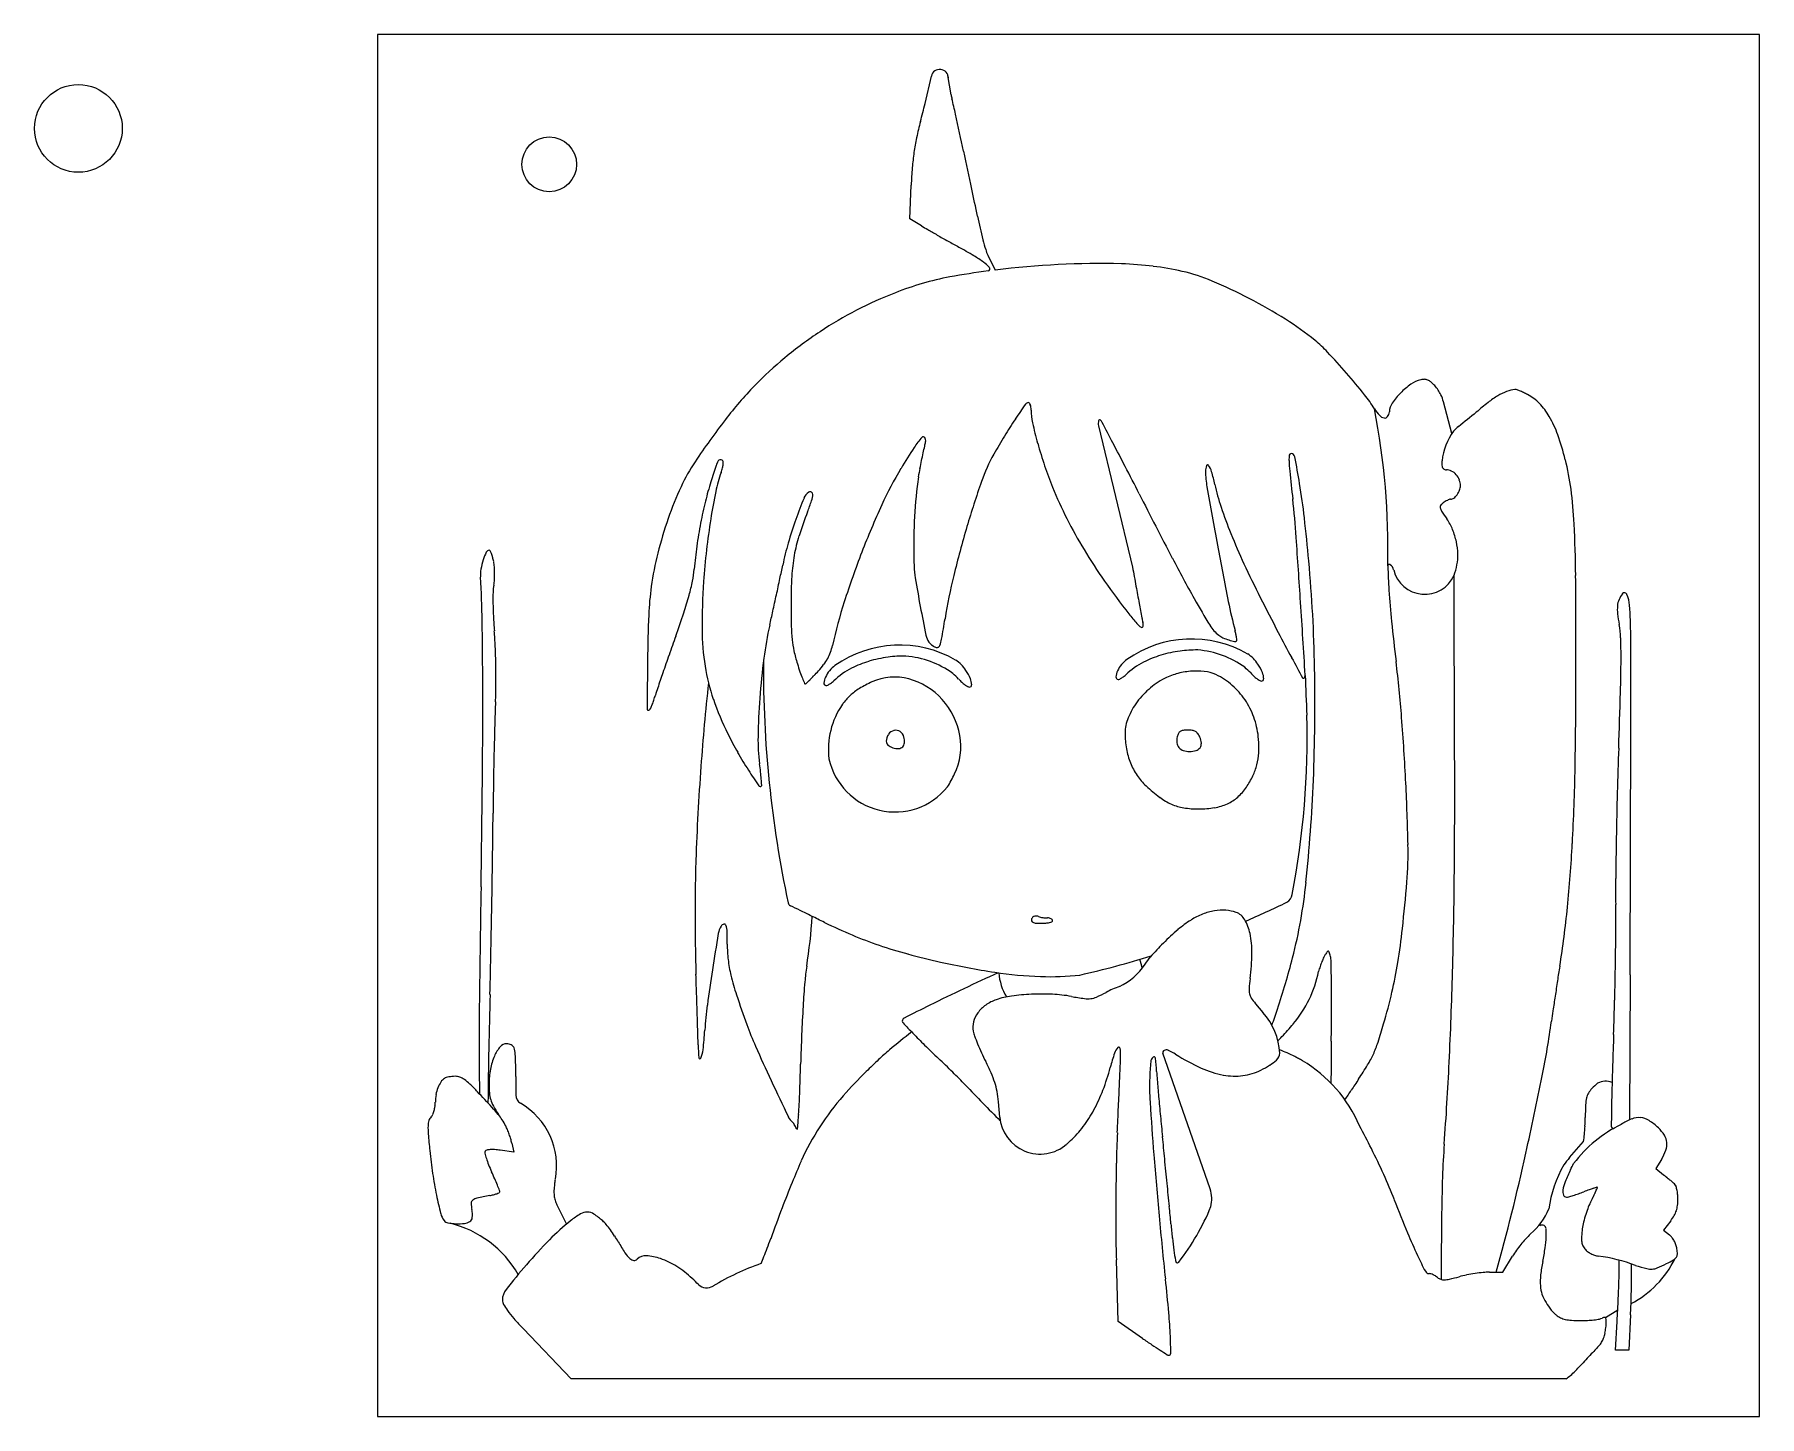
# Model space of a CAD drawing. Extents: x -150 to 100, y -100 to 100.
import ezdxf

# ---------------------------------------------------------------- set-up
doc = ezdxf.new("R2010")
doc.units = 0
doc.header["$MEASUREMENT"] = 0
doc.layers.get('0').update_dxf_attribs({"linetype": 'CONTINUOUS'})

msp = doc.modelspace()

# ---------------------------------------------------------------- linework, layer by layer
at = {"linetype": 'CONTINUOUS'}
for p, q in [((100, 100), (-100, 100)), ((-100, 100), (-100, -100)), ((100, -100), (100, 100)), ((-20.77, 90.01), (-19.85, 93.99)), ((-17, 91.29), (-17.45, 94.07)), ((55.49, 42.25), (54.25, 46.83)), ((20.5, -67.06), (13.66, -47.44)), ((78.56, -56.34), (78.55, -58.05)), ((72.51, -62.53), (74.55, -60.19)), ((77.69, -85.68), (79.49, -84.55)), ((72.01, -94.56), (-72.01, -94.56)), ((-100, -100), (100, -100))]:
    msp.add_line(p, q, dxfattribs=at)
for p, q in [((-22.98, 73.33), (-22.78, 78.18)), ((-21.29, 72.3), (-22.98, 73.33)), ((-11.7, 68.09), (-10.6, 65.91)), ((4.34, 43.38), (9.25, 22.93)), ((55.88, -4.52), (55.8, 21.74)), ((81.28, -36.1), (81.2, -57.07)), ((27.06, -40.26), (28.13, -41.54)), ((-79.99, -50.8), (-79.99, -53.53)), ((-9.96, -56.67), (-10.15, -54.46)), ((-80.3, -61.73), (-82.24, -61.46)), ((-80.58, -60.42), (-80.3, -61.73)), ((0.29, -60.08), (-0.27, -60.61)), ((85.81, -62.79), (84.99, -64.13)), ((84.99, -64.13), (86.11, -65.04)), ((-74.06, -69.36), (-72.66, -72.15)), ((87.15, -71.67), (86.12, -73.03)), ((86.12, -73.03), (86.98, -73.73)), ((7.2, -86.27), (6.92, -77.35)), ((62.83, -79.12), (64.26, -76.81)), ((60.91, -79.12), (62.83, -79.12)), ((-72.01, -94.56), (-78.9, -87.33)), ((10.7, -88.69), (7.2, -86.27)), ((79.14, -90.39), (79.39, -86.25)), ((81.34, -85.28), (81.08, -90.39)), ((80.11, -90.39), (79.14, -90.39)), ((81.08, -90.39), (80.11, -90.39))]:
    msp.add_line(p, q)
for centre, radius in [((-143.31, 86.41), 6.35), ((-75.16, 81.21), 3.96)]:
    msp.add_circle(centre, radius, dxfattribs=at)
for centre, radius, start, end in [((-18.64, 93.7), 1.25, 1.0435, 166.8627), ((-11.74, 66.09), 0.343, 293.9741, 38.5368), ((-57.63, 25.72), 103.86, 358.5451, 11.1645), ((54.52, 34.87), 2.14, 17.8248, 65.7613), ((51.56, 23.63), 4.64, 193.8969, 335.9406), ((17.81, -3.69), 16.21, 59.9645, 125.2681), ((-24.46, -4.57), 16.21, 59.9645, 125.2681), ((-39.97, -25.53), 0.627, 192.9269, 242.6544), ((3.83, -29.94), 8.58, 294.3403, 327.4919), ((0.34, -37.17), 10.52, 11.1534, 18.4147), ((-2.63, -35.34), 7.47, 183.4878, 211.8216), ((20.8, -48.02), 9.79, 3.5779, 41.4437), ((29.2, -47.41), 1.36, 312.3051, 0), ((77.73, -53.88), 2.4, 66.9704, 118.8239), ((-78.62, -53.51), 1.36, 178.9624, 238.7441), ((-84.53, -63.72), 10.44, 349.193, 60.1294), ((-4.11, -56.15), 5.87, 185.0467, 310.751), ((87.98, -74.5), 18.57, 115.512, 143.2525), ((78.83, -58.02), 0.283, 173.3059, 306.7405), ((86.4, -72.12), 17.02, 149.9513, 172.7442), ((-93.39, -87.49), 15.94, 30.3515, 75.9419), ((74.52, -70.53), 14.83, 297.6663, 333.4854), ((-31.92, -113.88), 38.15, 109.2795, 120.8221), ((-52.37, -79.7), 1.69, 225.6639, 302.5793)]:
    msp.add_arc(centre, radius, start, end, dxfattribs=at)
for centre, radius, start, end in [((-228.4, 141.47), 213.91, 345.3603, 346.0797), ((-10.59, 92.31), 6.49, 189.0236, 194.247), ((-88.29, 72.58), 73.67, 12.4486, 14.2469), ((28.37, 74.4), 51.48, 165.3604, 168.0417), ((-1694.6, -282.01), 1718.65, 12.2656, 12.44849), ((10.95, 78.09), 33.67, 168.0416, 171.727), ((12.65, 77.84), 35.39, 171.727, 175.3093), ((-1277.31, -191.29), 1291.62, 12.01738, 12.26559), ((39.92, 75.6), 62.75, 175.3093, 177.6425), ((-353.73, 5.31), 347.34, 11.3581, 12.0174), ((46.41, 85.69), 60.79, 191.3581, 193.0316), ((3.66, 113.42), 48.09, 238.7566, 239.9921), ((106.79, 291.99), 254.3, 239.992, 240.3518), ((122.03, 318.77), 285.12, 240.3519, 240.7133), ((110.04, 297.39), 260.6, 240.7134, 241.1), ((40.87, 84.41), 55.1, 193.0316, 194.8329), ((35.53, 82.99), 49.58, 194.833, 196.5506), ((-54, 0.23), 78.82, 59.2467, 61.1), ((-21.62, 54.65), 15.5, 53.06, 59.2466), ((-6.52, 70.5), 5.71, 196.5506, 204.9769), ((-8.54, 20.37), 45.38, 100.9678, 111.3607), ((4.68, -58.05), 124.9, 97.4934, 100.0789), ((-16.49, 61.48), 6.96, 43.9302, 53.0599), ((4.68, -58.05), 124.9, 88.6322, 97.0291), ((5.72, 12.15), 54.7, 83.1333, 87.9644), ((7.54, 27.23), 39.5, 76.9672, 83.1333), ((10.41, 39.62), 26.79, 67.1868, 76.9672), ((-4.44, 9.36), 57.12, 111.1678, 117.3492), ((-7.42, -2.77), 72.77, 62.5472, 67.1868), ((-5.04, 10.52), 55.82, 117.3492, 123.6389), ((-8.75, -5.32), 75.65, 57.9321, 62.5472), ((9.22, 23.37), 41.8, 50.7361, 57.9321), ((-1.13, 4.65), 62.87, 123.6389, 129.4115), ((24.29, 41.8), 17.99, 42.8573, 50.7361), ((-8.42, 13.52), 51.39, 129.4115, 136.1258), ((-52.61, -29.56), 122.9, 40.9499, 42.8574), ((-52.53, -29.49), 122.8, 39.0407, 40.9499), ((52.05, 45.75), 4.41, 104.0892, 124.6564), ((51.52, 47.9), 2.2, 89.8049, 104.0893), ((51.52, 48.9), 1.19, 67.2384, 89.8048), ((51.32, 48.42), 1.72, 49.2458, 67.2383), ((-2.71, 8.03), 59.32, 136.1259, 142.3192), ((28.77, 36.45), 18.12, 31.1969, 39.0406), ((55.1, 41.19), 9.89, 135.5463, 146.4913), ((55.42, 40.88), 10.33, 124.6564, 135.5463), ((47.94, 44.5), 6.89, 42.8383, 49.2457), ((49.21, 45.68), 5.16, 24.8066, 42.8383), ((48.75, 45.47), 5.67, 13.9268, 24.8067), ((68.77, 36.49), 13.04, 120.5603, 128.1669), ((66.36, 40.57), 8.31, 110.8363, 120.5602), ((65.17, 43.7), 4.96, 96.5141, 110.8363), ((64.66, 48.21), 0.423, 70.1471, 96.5141), ((60.35, 36.28), 13.11, 67.943, 70.147), ((60.67, 37.08), 12.25, 65.0951, 67.943), ((58.2, 31.75), 18.11, 62.9711, 65.0951), ((63.53, 42.2), 6.38, 43.7871, 62.9711), ((114.04, -37.38), 146.64, 145.1068, 146.1253), ((-5.81, 46.21), 0.513, 90, 145.1067), ((-5.81, 46.54), 0.186, 35.9991, 90), ((-6.45, 46.07), 0.981, 20.2322, 35.9991), ((-7.12, 45.83), 1.69, 8.119, 20.2324), ((-8.37, 45.65), 2.95, 0.1459, 8.119), ((3.26, 45.68), 8.67, 180.146, 192.4436), ((49.14, 48.78), 5.69, 211.1968, 223.0591), ((45.09, 45.49), 1.34, 324.1248, 355.7977), ((49.05, 45.2), 2.63, 146.4913, 175.7977), ((382.24, -357.84), 516.74, 128.72, 129.0873), ((82.05, 19.59), 34.54, 128.1669, 131.8438), ((60.88, 39.66), 10.06, 30.1397, 43.787), ((39.09, -24.26), 112.13, 142.3193, 146.1646), ((48.99, 6.29), 68.28, 146.1253, 148.5764), ((50.74, 56.15), 57.3, 192.4436, 195.4934), ((6.01, 43.71), 1.71, 166.6314, 191.0878), ((4.51, 44.06), 0.168, 43.1778, 166.6314), ((3.58, 43.19), 1.45, 27.7625, 43.1779), ((-1614.42, -808.53), 1829.93, 27.65754, 27.76251), ((45.93, 45.78), 1.3, 223.059, 258.5698), ((45.77, 45), 0.503, 258.5697, 324.1248), ((62.49, 37.46), 8.48, 142.8126, 174.4499), ((58.81, 40.01), 4.02, 126.2313, 139.9252), ((55.82, 36.72), 15.91, 19.5578, 30.1397), ((87.32, -30.22), 130.35, 147.2768, 148.8575), ((-13.5, 34.56), 10.51, 137.2918, 147.2769), ((-21.03, 41.51), 0.264, 35.2895, 137.2918), ((-1743.22, 411.36), 1761.89, 347.81418, 347.84696), ((-285.94, 97.54), 271.2, 347.8469, 347.9776), ((-21.46, 41.21), 0.786, 347.9776, 35.2894), ((60.52, -0.75), 81.79, 148.5764, 150.7171), ((55.51, 57.48), 62.24, 195.4934, 198.6511), ((-468.63, -208.06), 536.33, 27.2475, 27.6575), ((31.85, 28.21), 41.34, 14.3698, 19.5579), ((-32.33, 23.62), 26.15, 146.1646, 155.2801), ((320.25, -85.39), 391.09, 161.6635, 162.0308), ((-46.89, 36.29), 4.32, 152.5044, 161.6634), ((-50.41, 38.12), 0.348, 99.8837, 152.5043), ((-50.38, 37.99), 0.478, 58.2825, 99.8838), ((-50.29, 38.15), 0.297, 9.9155, 58.2826), ((-53.03, 38.09), 3.06, 344.8437, 354.9954), ((-51.43, 37.95), 1.46, 354.9953, 9.9156), ((-1931.4, 451.99), 1954.41, 347.74697, 347.78066), ((-1949.53, 455.91), 1972.95, 347.78069, 347.81415), ((10.8, 27.13), 24.79, 150.7172, 160.7501), ((46.37, 54.39), 52.61, 198.6511, 202.2334), ((-860.31, -409.77), 976.91, 26.98582, 27.24755), ((22.48, 36.77), 2.66, 161.694, 179.9999), ((20.12, 37.55), 0.169, 35.6459, 161.694), ((17.84, 35.91), 2.98, 16.0468, 35.6458), ((35.89, 38.52), 3.99, 171.1592, 182.142), ((55.11, 39.23), 23.22, 182.142, 185.9413), ((32.2, 39.09), 0.254, 90, 171.1592), ((32.2, 38.79), 0.555, 10.9492, 90.0001), ((-110.34, 11.21), 145.74, 9.394, 10.9493), ((57.8, 38), 3.77, 175.685, 187.5948), ((54.6, 37.57), 0.534, 187.5947, 232.0873), ((37.32, 29.61), 35.7, 7.3867, 14.3698), ((-13.95, 23), 39.75, 162.0308, 166.2169), ((-30.1, 29.47), 21.41, 160.5661, 168.1473), ((-59.49, 39.84), 9.75, 340.5661, 344.8438), ((20.46, 10.18), 52.24, 148.8574, 155.4037), ((14.68, 30.34), 36.85, 171.1838, 173.4139), ((-1.31, 32.82), 20.68, 167.7469, 171.1839), ((122.21, -11.78), 142.8, 160.7502, 163.4968), ((32.48, 36.77), 12.65, 180, 190.1544), ((-9.16, 28.14), 31.08, 12.5428, 16.0467), ((800.39, 116.79), 772.53, 185.94132, 186.24362), ((-65.17, 18.69), 99.95, 6.5303, 9.394), ((54.68, 37.67), 0.662, 232.0873, 270), ((54.68, 35.54), 1.47, 60.7039, 89.9999), ((54.71, 34.72), 2.01, 0, 23.564), ((-7.84, 12.34), 53.11, 155.28, 160.6445), ((8.12, 17.59), 62.48, 166.2168, 169.1997), ((31.04, 16.64), 83.88, 168.1473, 170.8939), ((42.08, 0.63), 86.61, 158.1102, 160.2966), ((-36.69, 32.28), 1.73, 121.7175, 158.1103), ((-71.16, 43.95), 35.84, 338.6468, 341.4197), ((-37.37, 33.39), 0.421, 64.5962, 121.7175), ((-37.34, 33.47), 0.329, 356.2771, 64.5962), ((-40.65, 33.69), 3.65, 341.4198, 356.277), ((56.83, 25.9), 79.24, 173.7209, 182.0674), ((54.72, 57.8), 61.62, 202.2334, 206.8694), ((1035.16, 555.43), 1150.17, 206.98583, 207.50745), ((1349.44, 272.64), 1350.57, 190.15438, 190.51878), ((53.36, 42.06), 32.98, 192.5428, 198.4599), ((-117.09, 16.42), 150.43, 4.1137, 6.2436), ((56.56, 29.07), 3.92, 116.3313, 121.452), ((56.3, 29.61), 3.32, 111.1644, 116.3314), ((55.28, 32.25), 0.492, 89.9999, 111.1644), ((55.28, 33.53), 0.785, 270, 307.8128), ((54.22, 34.88), 2.5, 307.8127, 323.7639), ((53.91, 35.11), 2.89, 323.7639, 338.7501), ((54.91, 34.72), 1.81, 338.7501, 0), ((8.36, 25.85), 64.9, 2.923, 7.3867), ((15.48, 10.08), 57.18, 158.6468, 162.3399), ((86.37, -19.99), 124.72, 155.4037, 158.8203), ((86.91, 53.25), 68.34, 198.4599, 201.8907), ((-210.86, 2.01), 246.59, 5.0715, 6.5302), ((54.19, 31.6), 0.422, 143.639, 192.7363), ((55.24, 31.84), 1.5, 192.7364, 212.862), ((55.22, 30.85), 1.7, 126.1749, 143.639), ((93.55, 56.59), 47.1, 212.8621, 214.5287), ((56.8, 28.69), 4.37, 121.4519, 126.175), ((-3.76, 10.91), 57.43, 160.6444, 165.8529), ((12.9, 16.67), 67.35, 169.1998, 172.0857), ((45.99, 14.24), 99.02, 170.8939, 173.529), ((16.44, 9.81), 59.38, 160.2966, 163.7719), ((125.33, -12.7), 146.05, 163.4968, 166.3793), ((62.37, 61.68), 70.2, 206.8694, 211.0735), ((108.02, 61.73), 91.09, 201.8907, 204.8782), ((47.93, 25.2), 8.28, 22.3979, 34.5287), ((45.83, 24.33), 10.54, 12.2812, 22.3979), ((-99.42, 20.35), 172.82, 0.4532, 2.923), ((-75.5, 20.94), 9.71, 154.7004, 161.8854), ((-83.85, 24.89), 0.47, 89.9999, 154.7004), ((-83.85, 25.2), 0.16, 27.3029, 90), ((-87.61, 23.26), 4.39, 21.5876, 27.3029), ((7.89, 17.37), 62.29, 172.0857, 175.1458), ((49.91, 13.8), 102.97, 173.529, 176.0879), ((-1.27, 14.97), 40.93, 163.7719, 168.365), ((-17.86, 20.69), 22.2, 162.3399, 169.8249), ((89.6, -21.24), 128.18, 158.8204, 162.2201), ((69.86, 66.2), 78.95, 211.0734, 215.0296), ((741.31, 159.73), 732.05, 190.5187, 191.16614), ((-1057.46, -51.21), 1093.22, 3.62052, 4.11372), ((46.49, 24.48), 9.86, 1.8646, 12.2811), ((-80.19, 21.8), 4.94, 170.1684, 183.5772), ((-75.79, 21.04), 9.4, 161.8854, 170.1684), ((-88.41, 22.94), 5.25, 15.4468, 21.5876), ((-92.37, 21.85), 9.36, 11.4628, 15.4467), ((-89.21, 22.49), 6.13, 4.3013, 11.4628), ((-95.81, 21.99), 12.75, 0.1611, 4.3013), ((-15.35, 13.83), 45.48, 165.8528, 172.0571), ((-69.57, 23.95), 15.45, 348.5933, 355.1457), ((-332.27, 83.12), 297.01, 347.9798, 348.3651), ((-15.8, 20.32), 24.29, 169.8249, 176.9039), ((-5.57, 23.8), 16.81, 182.5837, 188.3547), ((748.45, 155.51), 750.99, 190.16787, 190.3833), ((192.99, 116.88), 200.65, 207.5075, 209.4062), ((164.84, 88.08), 153.72, 204.8782, 206.8971), ((-189.55, 3.9), 225.21, 1.1203, 5.0714), ((46.42, 23.09), 0.222, 58.2825, 182.1357), ((192.09, 28.52), 145.99, 182.1357, 183.5108), ((45.94, 22.31), 1.13, 10.3223, 58.2825), ((48.08, 24.72), 8.27, 338.9296, 0.5655), ((-222.05, 12.93), 137.2, 0.9011, 3.5772), ((-76.9, 19.14), 6.4, 169.4609, 178.449), ((-90.01, 21.58), 6.94, 349.461, 356.0343), ((-95.98, 21.99), 12.92, 356.0344, 0.1611), ((-19.45, 14.4), 41.34, 172.0571, 177.7475), ((-83.89, 26.84), 30.06, 344.611, 348.5934), ((41.25, 14.39), 94.29, 176.0878, 180.2816), ((-657.77, 152.43), 629.81, 347.76026, 347.97982), ((37.92, 17.41), 78.09, 176.9039, 179.8691), ((239, 66.02), 264.99, 189.7029, 191.5297), ((63.56, 2.27), 82.5, 166.3794, 170.8003), ((92.94, 82.38), 107.13, 215.0295, 218.1765), ((483.54, 106.97), 481.67, 190.3833, 190.6837), ((-1561.01, 8.79), 1634.45, 359.97945, 0.45317), ((-42.34, 18.2), 40.97, 178.4489, 180.7288), ((-33.8, 18.31), 49.51, 180.7287, 182.9613), ((-103.92, 32.35), 50.83, 341.6154, 344.6111), ((-662.42, 153.44), 634.56, 347.5409, 347.76023), ((103.07, 17.26), 143.24, 179.8691, 181.147), ((34.1, -3.45), 69.9, 162.2202, 167.5727), ((673.56, 142.82), 675.05, 190.68374, 190.86434), ((118.83, 75.08), 115.52, 209.4063, 211.6321), ((87.5, 30.67), 65.62, 191.1661, 194.9611), ((656.56, 337.52), 705.09, 206.89706, 207.35978), ((-12442.76, -771.61), 12501.3, 3.572154, 3.620512), ((156.4, 26.33), 110.23, 183.5108, 185.8752), ((82.75, 16.97), 3.33, 157.7543, 174.0693), ((82.96, 16.88), 3.55, 142.2162, 157.7544), ((80.45, 18.83), 0.383, 24.0905, 142.2162), ((76.56, 17.08), 4.65, 3.9363, 24.0905), ((-802.83, 3.8), 718.05, 0.11591, 0.90109), ((-19.98, 19.03), 63.35, 182.9613, 184.8171), ((198.55, 5.83), 259.51, 177.7474, 179.2114), ((-211.28, 68.03), 163.97, 340.3636, 341.6154), ((-358.25, 86.23), 323.06, 347.1775, 347.5409), ((-326.68, 65.47), 312.83, 350.2512, 350.8003), ((40.52, 41.15), 40.44, 218.1764, 220.7203), ((19.55, 17.29), 9.1, 190.8644, 194.7954), ((341.32, 45.36), 296.13, 185.8752, 187.0059), ((84.74, 16.76), 5.32, 174.0692, 186.4118), ((98.11, 18.27), 18.78, 186.4118, 191.242), ((13.49, 12.75), 67.87, 0.2366, 3.9362), ((-134.21, 9.4), 51.28, 2.2981, 4.8172), ((520.7, -193.14), 613.2, 160.36362, 160.63428), ((-17.95, 14.1), 35.09, 180.2815, 189.0515), ((6.98, 3.1), 51.51, 167.1774, 172.5998), ((-17.08, 14.86), 23.06, 181.147, 186.0764), ((-18.2, 13.57), 2.5, 191.869, 241.845), ((-23.46, 13.37), 5.16, 339.8397, 350.2512), ((11.82, 16.45), 2.58, 220.7203, 239.6692), ((10.61, 14.38), 0.177, 239.6692, 350.3858), ((9.33, 14.6), 1.47, 350.3858, 14.7955), ((25.12, 17.37), 5.47, 211.6321, 232.0527), ((23.47, 15.25), 2.78, 232.0527, 246.258), ((25.58, 20.04), 8.02, 246.258, 252.7119), ((12.48, 10.62), 12.03, 12.3959, 14.9611), ((17.35, 11.69), 7.04, 8.5656, 12.3958), ((16.26, 11.53), 8.15, 5.8718, 8.5657), ((213.64, 108.32), 206.38, 207.3598, 208.5149), ((67.85, 12.25), 12.06, 2.1186, 11.2421), ((3.63, 9.88), 76.33, 359.7847, 2.1187), ((-2291.55, 3.22), 2372.93, 359.95225, 0.23667), ((-199.96, 6.76), 117.09, 0.9392, 2.2982), ((402.39, -151.55), 487.81, 160.6343, 160.9556), ((-26.12, 13.9), 13.97, 186.0764, 192.8459), ((-14.99, 16.44), 25.39, 192.846, 197.1747), ((-40.76, 12.97), 6.74, 331.0568, 339.5556), ((-41.27, 13.16), 7.28, 339.5556, 347.5728), ((-23.85, -6.34), 16.39, 88.9846, 97.9825), ((-24.74, -3.62), 13.72, 54.451, 85.0921), ((-19.08, 11.92), 0.627, 241.845, 285.0007), ((-19.04, 11.75), 0.454, 285.0008, 339.8398), ((17.7, -4.38), 15.18, 106.6247, 116.7846), ((18.75, -7.88), 18.84, 97.9824, 106.6247), ((18.41, -5.46), 16.39, 88.9846, 97.9825), ((17.53, -2.74), 13.72, 54.451, 85.0921), ((26.19, 21.99), 10.06, 252.7118, 257.5821), ((24.09, 12.49), 0.331, 257.582, 315), ((24.23, 12.35), 0.135, 315, 5.8718), ((23.33, 6.28), 4.83, 32.4073, 57.5337), ((-202.8, 6.72), 119.93, 359.5864, 0.9393), ((779.72, -2.17), 840.73, 179.21138, 179.68808), ((389.85, -147.23), 474.54, 160.9556, 161.2343), ((-24.71, 13.02), 28.25, 189.0515, 199.0252), ((58.91, -3.64), 103.88, 172.5998, 175.8082), ((116.46, 8.09), 160.62, 179.5663, 192.1331), ((-2.75, 20.22), 38.2, 197.1748, 198.9912), ((-20.89, 13.97), 19.02, 198.9912, 202.0522), ((-77.6, 45.71), 56.07, 316.6407, 317.5984), ((-45.34, 16.24), 12.37, 317.5983, 323.1286), ((-41.56, 13.41), 7.65, 323.1286, 331.0568), ((-31.6, 5.46), 3.89, 124.6717, 156.4799), ((-27.52, 0.25), 8.93, 115.7249, 136.0959), ((-24.56, -5.26), 15.18, 106.6247, 116.7846), ((-23.51, -8.76), 18.84, 97.9824, 106.6247), ((-24.25, -1.08), 11.41, 43.0498, 49.0063), ((-18.93, 5.39), 4.83, 32.4073, 57.5337), ((-20.04, 4.4), 6.29, 22.1401, 34.5972), ((9.39, 6.81), 2.55, 154.5593, 175.1047), ((10.66, 6.35), 3.89, 124.6717, 156.4799), ((14.74, 1.13), 8.93, 115.7249, 136.0959), ((18.13, -1.36), 9.19, 102.88, 115.3401), ((18.51, -3), 10.88, 91.8959, 102.88), ((18.47, -1.92), 9.8, 80.3923, 91.8959), ((19.26, 2.77), 5.05, 61.4924, 80.3923), ((18.02, -0.19), 11.41, 43.0498, 49.0063), ((32.21, 13.07), 8.01, 223.0498, 227.5877), ((22.23, 5.29), 6.29, 22.1401, 34.5972), ((25.7, 6.7), 2.55, 1.5948, 22.1401), ((559.96, 296.48), 600.52, 208.51495, 208.83077), ((-232.74, 3.05), 268.4, 357.6562, 1.1203), ((-131.06, -12.69), 179.8, 4.4174, 7.0059), ((-751.13, 8.5), 824.57, 358.98707, 359.97943), ((-104.74, 10.28), 184.7, 358.3075, 359.7848), ((-1182, 3.03), 1097.22, 359.45291, 0.11594), ((-148.77, 6.33), 65.9, 357.4685, 359.5865), ((-30.55, -4.39), 30.54, 161.2343, 163.2978), ((224.59, -25.12), 278.46, 173.548, 176.048), ((-11.3, 17.86), 29.37, 202.0522, 203.6643), ((-38.11, 6.11), 0.0961, 203.6644, 293.9834), ((-38.28, 6.5), 0.522, 293.9833, 314.4904), ((-74.14, 43), 51.69, 314.4904, 315.265), ((-61.98, 30.95), 34.57, 315.265, 316.6407), ((-32.87, 5.92), 2.55, 154.5593, 175.1047), ((-35.09, 6.11), 0.326, 175.1047, 266.6994), ((-35.08, 6.26), 0.475, 266.6995, 298.0032), ((-37.24, 10.33), 5.08, 298.0032, 303.5032), ((-37.77, 11.13), 6.04, 303.5033, 309.1117), ((-25.84, -1.9), 8.5, 121.3416, 132.9931), ((-21.66, -8.77), 16.54, 114.2636, 121.3415), ((-25.18, -0.95), 7.96, 75.0737, 114.2635), ((-25.7, -2.89), 9.97, 41.948, 75.0737), ((-10.05, 12.19), 8.01, 223.0498, 227.5877), ((-11.38, 10.73), 6.04, 227.5877, 233.1961), ((-11.95, 9.96), 5.08, 233.1962, 238.6962), ((-14.35, 6.03), 0.475, 238.6962, 269.9999), ((-14.35, 5.88), 0.326, 270, 1.5947), ((-16.57, 5.82), 2.55, 1.5948, 22.1401), ((7.18, 7), 0.326, 175.1047, 266.6994), ((7.19, 7.14), 0.475, 266.6995, 298.0032), ((5.02, 11.21), 5.08, 298.0032, 303.5032), ((4.49, 12.01), 6.04, 303.5033, 309.1117), ((19.59, -3.79), 12.05, 129.8227, 143.3058), ((18.88, -2.94), 10.95, 115.3401, 129.8228), ((16.35, -2.6), 11.16, 47.0515, 61.4924), ((16.53, -2.41), 10.89, 32.3502, 47.0515), ((30.88, 11.62), 6.04, 227.5877, 233.1961), ((30.31, 10.85), 5.08, 233.1962, 238.6962), ((27.91, 6.91), 0.475, 238.6962, 269.9999), ((27.91, 6.76), 0.326, 270, 1.5947), ((33.99, 6.96), 0.133, 208.8307, 315), ((33.69, 7.25), 0.555, 315, 3.5721), ((1055.03, 47.03), 1021.56, 182.23119, 182.55371), ((81.72, -3.87), 164.82, 177.4684, 178.4434), ((-61.38, 2.91), 0.982, 318.9899, 335.7467), ((-72.66, 8), 13.36, 335.7467, 338.2314), ((-73.58, 8.36), 14.35, 338.2314, 340.9867), ((-77.17, 9.6), 18.14, 340.9868, 343.2978), ((-11.2, 17.68), 42.53, 199.0253, 206.3642), ((55.95, -3.42), 100.91, 175.8082, 178.9689), ((-23.32, -3.45), 11.44, 145.2751, 186.9197), ((-26.37, -1.34), 7.72, 132.9931, 145.3076), ((-26.18, -3.32), 10.61, 10.0585, 41.948), ((18.46, -2.95), 10.64, 143.3058, 157.6192), ((16.26, -2.58), 11.21, 17.8759, 32.3502), ((-1312.95, 45.99), 1393.44, 357.97439, 358.3074), ((687.83, -20.34), 771.15, 178.44332, 178.75364), ((-60.8, 2.4), 0.206, 179.6881, 318.9897), ((14.03, -1.12), 5.86, 157.6192, 180), ((14.97, -3), 12.57, 4.5893, 17.876), ((-85.64, -1.76), 120.17, 349.1113, 1.5604), ((-288.6, -24.86), 337.81, 2.8028, 4.4173), ((-7220.71, 7.33), 7302.09, 359.887173, 359.952261), ((-0.69, 22.89), 54.26, 206.3643, 209.5619), ((-18.86, -2.08), 26.09, 178.969, 187.6111), ((-24.64, -2.29), 1.75, 145.0467, 180), ((-25.7, -2.29), 0.69, 180, 230.7309), ((-24.93, -2.08), 1.4, 103.6749, 145.0467), ((-25, -1.81), 1.12, 56.05, 103.675), ((-25.11, -1.99), 1.33, 14.0893, 56.0501), ((-25.58, -2.28), 1.83, 342.1892, 353.5856), ((-26.13, -2.24), 2.38, 3.9969, 14.0894), ((-26.03, -2.23), 2.28, 353.5856, 3.9969), ((-24.65, -3.05), 9.06, 334.1706, 10.0585), ((21.12, -1.12), 12.95, 179.9999, 189.9805), ((17.87, -2.18), 2.22, 165.9107, 188.0769), ((17.02, -2.3), 1.37, 188.0769, 219.9293), ((18.04, -2.22), 2.4, 153.1887, 165.9107), ((16.56, -1.47), 0.735, 122.4569, 153.1887), ((16.69, -1.69), 0.988, 97.1287, 122.4569), ((17.25, -6.14), 5.48, 90, 97.1287), ((17.25, -5.17), 4.51, 81.5199, 89.9999), ((17.72, -1.98), 1.29, 59.926, 81.5199), ((17.81, -1.83), 1.11, 36.1753, 59.9259), ((16.4, -2.86), 2.86, 24.4955, 36.1753), ((16.68, -2.74), 2.55, 4.4024, 24.4954), ((13.11, -3.15), 14.43, 356.7853, 4.5894), ((777.81, -22.29), 861.16, 178.75369, 179.06331), ((-1.41, 22.48), 53.44, 209.562, 212.7962), ((-25.12, -2.72), 9.79, 192.4554, 320.8938), ((-24.73, -1.1), 2.23, 230.7309, 251.962), ((-24.68, -0.93), 2.4, 251.9619, 272.3181), ((-24.61, -2.44), 0.89, 272.3181, 314.9999), ((-24.39, -2.67), 0.568, 315, 342.1892), ((18.53, -1.58), 10.32, 189.9805, 201.8121), ((17.1, -2.24), 1.47, 219.9292, 250.4431), ((17.5, -1.11), 2.66, 250.4431, 270), ((17.5, -0.52), 3.25, 270, 286.9799), ((18.12, -2.55), 1.13, 286.9799, 324.3189), ((18.21, -2.62), 1.01, 324.3188, 4.4024), ((18.43, -3.44), 9.11, 345.768, 356.7853), ((-1258.05, -9.54), 1313.94, 359.49751, 0.21875), ((834.93, -29.98), 755.78, 177.97431, 178.46316), ((-2761.18, 18.11), 2676.47, 359.11237, 359.45293), ((272.73, -30.09), 326.83, 175.7597, 176.9546), ((42.32, 50.66), 105.46, 212.7962, 214.2634), ((-107.22, -13.88), 63.06, 6.5218, 7.6111), ((-78.83, -10.64), 34.48, 4.8101, 6.5219), ((-37.31, 3.08), 23.13, 328.8249, 334.1706), ((17.76, -1.89), 9.48, 201.8122, 214.1881), ((17.37, -2.15), 9.02, 214.1882, 227.0436), ((15.22, -1.85), 12.68, 325.9944, 334.5401), ((18.72, -3.52), 8.81, 334.5401, 345.7679), ((-224.33, -0.81), 297.69, 356.8647, 358.9871), ((-15917.17, 24.45), 15998.56, 359.850997, 359.887208), ((661.79, -20.4), 745.12, 179.06334, 179.40849), ((-44.63, -8.57), 0.252, 214.2634, 315.0001), ((-123.55, -14.4), 79.35, 4.1756, 4.8102), ((-44.56, -8.64), 0.163, 314.9999, 4.1756), ((27.65, 8.89), 24.1, 227.0436, 233.1538), ((19.68, -4.86), 7.3, 311.2412, 325.9944), ((-203.11, 1.84), 238.74, 354.0897, 357.6562), ((-289.68, -24.91), 338.9, 1.2988, 2.8027), ((900.95, -31.75), 821.83, 178.4631, 178.92215), ((18.29, -3.6), 8.49, 233.1538, 246.4597), ((17.8, -4.73), 7.26, 246.4598, 261.0943), ((18.86, 2.02), 14.1, 261.0943, 270), ((18.86, 1.98), 14.05, 270, 279.324), ((19.94, -4.63), 7.36, 279.324, 294.4588), ((20.44, -5.73), 6.15, 294.4588, 311.2411), ((-2131.22, 8.44), 2048.04, 359.03541, 359.40852), ((265.28, -29.7), 319.38, 176.9547, 178.1705), ((-1.97, -18.39), 51.11, 355.2177, 1.2988), ((-126.38, -6.18), 199.59, 354.2141, 356.8648), ((812.01, -30.08), 732.87, 178.92209, 179.37862), ((-16213.31, 25.23), 16294.7, 359.814979, 359.850961), ((140.09, -25.7), 194.13, 178.1706, 179.3071), ((-745.43, -14.04), 801.3, 358.45294, 359.49755), ((215.8, -23.62), 136.63, 179.3785, 180.9624), ((7778.07, -145.19), 7864.05, 179.112331, 179.24732), ((314.39, -27.81), 368.44, 179.3071, 180.0107), ((30.73, -24.15), 1.67, 301.0914, 349.3318), ((-39.79, -15.06), 74.56, 345.6007, 354.0897), ((-250.46, 2.4), 300.47, 353.9258, 355.2177), ((-1860.06, 3.87), 1776.84, 358.62045, 359.0355), ((-3419.6, -6955.46), 7709.49, 63.99057, 64.002249), ((-1358, -2730.31), 3008.2, 63.95595, 63.99056), ((23.16, -36.76), 10.19, 111.6972, 122.2516), ((22.49, -35.08), 8.37, 99.4725, 111.6972), ((22.3, -33.92), 7.2, 86.2558, 99.4724), ((22.43, -31.84), 5.11, 69.1833, 86.2558), ((23.38, -29.34), 2.45, 30.2991, 69.1832), ((-29.22, 99.5), 139.08, 293.2158, 295.9253), ((-78.41, -11.04), 151.39, 350.9531, 354.2142), ((-69.96, -28.42), 149.17, 359.5957, 0.9623), ((-8451.18, 0.17), 8532.53, 359.756501, 359.814943), ((308.94, -27.81), 362.98, 180.0107, 180.7161), ((-47.74, -30.61), 3, 148.2825, 170.5484), ((-49.73, -29.38), 0.656, 104.4796, 148.2825), ((-49.83, -29), 0.262, 19.1514, 104.4796), ((-52.63, -29.97), 3.23, 2.1788, 19.1515), ((-83.59, -31.15), 34.2, 359.1775, 2.1787), ((-109.18, -23.4), 72.19, 350.8757, 356.6455), ((-2359.71, -4780.12), 5289.68, 63.93321, 63.9559), ((-1.59, 40.47), 76.77, 243.9332, 247.2227), ((-5.13, -28.18), 0.266, 162.7689, 234.3969), ((-4.47, -28.39), 0.959, 135, 162.7689), ((-4.7, -27.59), 1, 234.397, 264.2144), ((-4.89, -27.97), 0.368, 108.5374, 135), ((-4.73, -28.44), 0.866, 94.5773, 108.5374), ((-4.71, -28.63), 1.05, 81.8232, 94.5773), ((-3.87, -19.31), 9.32, 264.2144, 270), ((-4.71, -28.62), 1.04, 69.0063, 81.8233), ((-3.64, -25.83), 1.95, 249.0064, 256.9808), ((-2.93, -22.75), 5.11, 256.9808, 260.8633), ((-3.87, -22.31), 6.32, 270, 275.4073), ((-2.88, -22.44), 5.42, 260.8634, 264.6939), ((-3.06, -24.34), 3.51, 264.694, 270), ((-3.59, -25.23), 3.38, 275.4072, 284.0363), ((-3.06, -29.28), 1.43, 78.514, 90), ((-2.95, -28.78), 0.916, 62.4661, 78.5141), ((-3.29, -26.41), 2.17, 284.0363, 294.0727), ((-2.8, -28.47), 0.573, 41.8323, 62.4661), ((-2.48, -28.24), 0.165, 294.0726, 360), ((-2.53, -28.24), 0.222, 0, 41.8322), ((40.39, -58.39), 37.88, 130.3876, 134.7535), ((26.51, -42.08), 16.47, 122.2516, 130.3876), ((19.7, -31.49), 6.71, 11.9751, 30.2991), ((-39.34, -20.07), 88.15, 350.7063, 353.9258), ((-453.89, -25.71), 533.11, 359.066, 359.5957), ((111.46, -30.28), 165.48, 180.7161, 181.9853), ((481.86, -118.78), 539.89, 170.5483, 171.1098), ((-32.1, -31.89), 17.29, 179.1775, 186.6378), ((-7.61, 26.14), 61.23, 247.2227, 251.1203), ((-5.88, 31.18), 66.56, 251.1203, 254.8415), ((40.17, -58.17), 37.57, 134.7534, 138.9607), ((13.78, -32.75), 12.77, 359.0721, 11.9752), ((-30.47, -31.7), 18.93, 186.6378, 193.6093), ((-4.96, -39.84), 33.32, 171.369, 175.3001), ((5.16, 71.94), 108.79, 254.8415, 257.4169), ((6.9, 79.73), 116.77, 257.4168, 261.3426), ((-29.22, 99.5), 139.08, 282.8218, 287.2222), ((17.43, -38.37), 7.43, 138.9607, 149.0272), ((-7.11, -32.41), 33.65, 352.8144, 359.072), ((-76.76, -5.57), 112.72, 343.6424, 345.6008), ((49.9, -39.55), 14.28, 160.9001, 163.8987), ((51.36, -40.06), 15.83, 158.1235, 160.9001), ((49.66, -39.38), 14, 155.3269, 158.1234), ((39.58, -34.75), 2.91, 146.3596, 155.3269), ((44.53, -38.04), 8.84, 142.8651, 146.3596), ((37.57, -32.77), 0.124, 69.3409, 142.865), ((37.55, -32.84), 0.193, 16.1871, 69.3411), ((20.49, -37.79), 17.96, 14.0893, 16.1869), ((34.73, -34.21), 3.27, 0.9123, 14.0893), ((-485.07, -42.49), 523.14, 0.5525, 0.9123), ((-15.58, -23.95), 64.08, 346.8089, 350.7063), ((493.62, -102.12), 427.86, 170.9532, 171.236), ((-504.3, -24.88), 583.53, 358.5417, 359.06607), ((-1700.35, -93.08), 1647.41, 1.87343, 1.98527), ((167.4, -69.59), 221.6, 171.1098, 172.4439), ((-14.57, -27.85), 35.29, 193.6093, 198.4111), ((136.18, -51.45), 174.94, 175.3, 176.4507), ((136.87, -358.63), 354.76, 114.4866, 116.2587), ((-2.14, 20.38), 56.74, 261.3426, 268.0786), ((-2.68, 4.26), 40.61, 268.0786, 276.1203), ((55.95, -40.36), 29.91, 172.8143, 175.5987), ((-81.38, -4.22), 117.54, 341.7446, 343.6424), ((20.03, -32.48), 16.44, 319.3245, 349.1068), ((-261.19, -40.33), 299.25, 359.812, 0.5525), ((-582.6, -18.43), 638.41, 357.27999, 358.45294), ((645.92, -125.6), 581.95, 171.23603, 171.46063), ((809.43, -63.63), 893.5, 178.41458, 179.42198), ((-1427.8, -84.17), 1374.72, 1.74538, 1.8735), ((122.84, 17.89), 180.11, 198.4112, 199.8461), ((-8.45, -45.51), 6.17, 109.1245, 124.9541), ((-6.64, -50.73), 11.69, 97.9624, 109.1245), ((-4.03, -69.36), 30.5, 92.5059, 97.9624), ((-3.94, -71.41), 32.55, 87.1394, 92.5059), ((-3.39, -60.29), 21.42, 79.7969, 87.1394), ((10.03, 14.25), 54.32, 259.7969, 261.8213), ((2.81, -35.98), 3.57, 261.8214, 276.5748), ((2.9, -36.74), 2.81, 276.5748, 294.1154), ((-6.34, -16.1), 25.42, 294.1155, 297.5878), ((14.05, -55.13), 18.62, 111.0577, 117.5878), ((28.77, -38.27), 2.65, 175.5987, 192.0603), ((27.94, -38.45), 1.79, 192.0604, 213.5836), ((33.97, -34.44), 9.04, 213.5836, 220.0788), ((-42.93, -17.54), 92.17, 343.8412, 346.809), ((598.65, -118.5), 534.15, 171.4606, 171.6875), ((-360.25, -28.55), 439.43, 357.8932, 358.5418), ((716.67, -45.56), 801.97, 179.73726, 180.55277), ((-1349.29, -81.78), 1296.17, 1.63017, 1.74545), ((4.62, -48), 57.4, 172.444, 176.0868), ((172.59, -53.71), 211.41, 176.4506, 177.5626), ((-23.6, -42.77), 0.465, 116.958, 180.093), ((198.23, -478.91), 489.78, 116.471, 116.958), ((-9.88, -43.95), 4.02, 143.8252, 164.8364), ((-9.19, -44.46), 4.88, 124.9541, 143.8253), ((9.94, -35.24), 21.11, 337.2913, 344.0506), ((-459.44, -39.68), 497.5, 359.306, 359.8121), ((224, -63.76), 155.53, 171.6875, 172.2561), ((-157.46, -47.86), 103.86, 0.8987, 1.6302), ((-130.19, -38.78), 77.73, 353.9839, 356.0868), ((-2.16, -27.23), 47.21, 199.8462, 203.9603), ((218.05, -55.64), 256.91, 177.5626, 178.5234), ((47.3, -134.31), 113.99, 127.8869, 129.9681), ((-23.66, -42.77), 0.402, 180.0929, 223.6073), ((151.79, 124.36), 242.71, 223.6073, 224.094), ((46.67, 22.51), 96.35, 224.0941, 225.5221), ((-10.85, -43.69), 3.01, 164.8363, 190.8934), ((-9.64, -43.45), 4.25, 190.8934, 200.4746), ((16.64, -33.64), 32.29, 200.4745, 202.6233), ((7.94, -22.99), 31.81, 316.1487, 320.5563), ((-28.78, -21.64), 77.44, 341.8059, 343.8412), ((-54.42, -25.9), 125.45, 348.5952, 352.2561), ((879.92, -74.17), 801.57, 177.89328, 178.21253), ((-77.93, -50.08), 5.63, 140.4374, 156.5188), ((-81.34, -47.26), 1.2, 90, 140.4373), ((-81.34, -47.46), 1.41, 75.3545, 89.9999), ((-81.36, -47.54), 1.49, 61.3057, 75.3545), ((-81.26, -47.35), 1.27, 46.1445, 61.3057), ((-80.83, -46.9), 0.648, 20.9936, 46.1445), ((-81.6, -47.19), 1.47, 4.6846, 20.9936), ((-122.84, -50.57), 42.86, 3.262, 4.6846), ((-33.44, -45.91), 20.18, 180.8987, 186.2119), ((-56.82, -46.51), 3.95, 335.6305, 353.9838), ((225.06, 73.75), 295.86, 203.9603, 205.02), ((1.88, -79.81), 43.04, 130.2349, 133.0358), ((102.31, 79.17), 175.76, 225.5221, 226.4326), ((20.35, -32.1), 36.32, 202.6233, 204.8378), ((22.5, -31.1), 38.69, 204.8378, 206.9497), ((44.5, -59.74), 39.81, 161.9792, 165.0691), ((8.63, -48.07), 2.09, 135.5706, 161.9792), ((7.28, -46.75), 0.192, 8.1182, 135.5706), ((0.65, -47.69), 6.89, 357.7687, 8.1182), ((13.99, -47.33), 0.35, 118.6098, 198.6209), ((14.13, -47.58), 0.637, 65.4976, 118.6099), ((10.34, -55.89), 9.77, 58.2456, 65.4975), ((20.92, -35.47), 13.8, 312.7053, 316.1486), ((24.69, -63.58), 17.62, 62.8054, 70.6651), ((708.02, -53.82), 670.04, 179.30613, 179.67581), ((28.49, -40.47), 17.16, 335.5759, 341.8059), ((-72.07, -51.87), 11.8, 169.5801, 180), ((-75.09, -51.31), 8.73, 156.5189, 169.5801), ((-119.56, -50.39), 39.57, 1.4153, 3.262), ((-136.41, -50.8), 56.43, 360, 1.4154), ((-53.36, -48.08), 0.147, 186.2119, 335.6304), ((-463.38, -38.08), 424.74, 357.9434, 358.5235), ((31.27, -111.28), 86.1, 133.0358, 134.7031), ((-126.26, -161.13), 155.89, 45.3807, 46.4326), ((-40.78, -63.27), 32.3, 23.709, 26.9496), ((-26.85, -40.72), 34.04, 339.2546, 345.0691), ((-10626.37, 410.64), 10643.8, 357.510019, 357.525374), ((-220.69, -39.07), 228.4, 357.5254, 357.7686), ((58.16, -52.73), 46.45, 175.0086, 177.8236), ((12.91, -48.77), 1.03, 131.2952, 175.0086), ((12.37, -48.16), 0.208, 7.0162, 131.2952), ((-14.88, -51.51), 27.66, 2.9634, 7.0161), ((33.05, -19.21), 33.37, 238.2455, 245.4812), ((24.9, -37.08), 13.73, 245.4811, 259.5285), ((24.26, -42.8), 7.92, 277.0729, 296.8731), ((20.7, -35.78), 15.8, 296.8731, 302.1379), ((24.41, -41.68), 8.83, 302.1379, 310.278), ((21.92, -69.19), 23.87, 61.6201, 63.0401), ((14.07, -83.73), 40.4, 60.6626, 61.6202), ((23.55, -65.88), 20.19, 23.164, 59.3199), ((1.27, -23.67), 49.12, 325.9739, 328.7804), ((30.47, -41.36), 14.99, 328.7804, 335.5759), ((-378.14, -28.15), 433.72, 355.7129, 357.28), ((494.51, -62.15), 415.98, 178.2125, 178.7342), ((-86.22, -54.36), 5.42, 158.9646, 170.0164), ((-87.22, -53.98), 4.34, 146.7211, 158.9645), ((-89.29, -52.62), 1.87, 123.7317, 146.7211), ((-89.85, -51.77), 0.849, 105.8911, 123.7317), ((-88.88, -55.18), 4.39, 100.6132, 105.8911), ((-88.75, -55.92), 5.15, 95.4546, 100.6133), ((-88.74, -55.93), 5.16, 90.3023, 95.4546), ((-88.76, -52.66), 1.89, 69.8413, 90.3023), ((-89.15, -53.71), 3.01, 55.4095, 69.8413), ((-91.05, -56.47), 6.35, 46.0996, 55.4094), ((-108.64, -74.75), 31.73, 43.2744, 46.0996), ((-68.26, -51.87), 15.61, 180.0001, 184.8807), ((838.7, 360.16), 973.05, 205.0201, 205.36342), ((24.13, -104.07), 75.95, 134.703, 138.3373), ((-93.53, -127.96), 109.29, 44.0079, 45.3807), ((237.92, 189.24), 349.49, 223.6589, 224.8427), ((-23.65, -55.75), 13.59, 17.5218, 23.7089), ((-21.54, -55.08), 11.39, 10.6605, 17.5217), ((-8567.7, 321.11), 8583.18, 357.487392, 357.510081), ((46.13, -52.27), 34.41, 177.8235, 183.7152), ((48.95, -48.21), 36.25, 182.9634, 184.8756), ((486.3, -10.9), 475.19, 184.8757, 185.1667), ((24.09, -41.43), 9.31, 259.5285, 277.0729), ((375.74, -51.94), 337.76, 179.6759, 179.9672), ((89.71, -83.77), 57.8, 146.6619, 147.5782), ((112.2, -98.56), 84.72, 145.9739, 146.6619), ((-423.73, 48.6), 502.21, 347.2894, 348.5951), ((81.06, -57.52), 7.29, 127.9701, 136.7881), ((-95.69, -54.5), 4.04, 351.3799, 0), ((-85.44, -54.5), 6.2, 170.0165, 180), ((-401.72, -350.69), 434.26, 42.8696, 43.2743), ((-79.16, -52.8), 4.67, 184.8807, 196.8741), ((-78.87, -52.71), 4.97, 196.8741, 208.3937), ((-140.82, -49.66), 101.97, 356.2693, 357.9434), ((-3.28, -79.21), 38.95, 138.8559, 155.4462), ((-26.53, -56.02), 16.46, 5.4542, 10.6606), ((-16.74, -44.54), 23.23, 331.5143, 339.2547), ((594.88, -16.64), 584.32, 183.71513, 184.46295), ((511.97, -8.58), 500.97, 185.1667, 185.4926), ((21.68, -40.87), 22.63, 324.0391, 328.2309), ((127.63, -57.22), 52.85, 177.472, 179.4486), ((80.35, -55.13), 5.52, 167.0769, 177.4719), ((77.37, -54.45), 2.47, 149.6115, 167.0769), ((78.46, -55.08), 3.72, 136.7882, 149.6116), ((3032.35, -118.23), 2954.44, 178.73413, 178.79944), ((-89.9, -58.03), 2.81, 162.544, 177.7814), ((-91.17, -57.63), 1.48, 137.8553, 162.5439), ((-93.29, -55.71), 1.39, 317.8553, 335.9351), ((-95.88, -54.55), 4.22, 335.9351, 343.8237), ((-96.46, -54.38), 4.82, 343.8236, 351.38), ((-100.99, -71.53), 23.93, 39.529, 42.8696), ((-66.32, -45.93), 19.23, 208.3936, 212.6067), ((-88.73, -61.41), 8.04, 32.6672, 39.529), ((-90.43, -62.5), 10.07, 26.8692, 32.6672), ((-38.77, -55.81), 1.98, 205.3635, 232.1041), ((-40.35, -57.84), 0.589, 35.407, 52.104), ((-113.96, -51.41), 75.06, 354.7217, 356.2691), ((-13.53, -46.28), 19.58, 323.0498, 331.5143), ((-12837.2, 508.45), 12856.78, 357.470698, 357.487428), ((617.7, 1.59), 607.19, 185.49255, 185.77468), ((40.81, -56.38), 33.97, 357.293, 359.4487), ((84.54, -64.59), 8.23, 111.6454, 123.6338), ((82.53, -59.54), 2.79, 84.7894, 111.6454), ((82.53, -59.53), 2.79, 57.9125, 84.7894), ((79.66, -64.12), 8.2, 45.8949, 57.9126), ((-82.97, -58.3), 9.74, 177.7814, 184.8137), ((40.67, -47.88), 133.82, 184.8138, 185.8495), ((-87.93, -61.23), 7.26, 22.1777, 26.8693), ((-94.99, -64.11), 14.89, 19.4366, 22.1777), ((-95.06, -64.14), 14.96, 16.6984, 19.4366), ((-88.03, -62.03), 7.62, 12.1607, 16.6984), ((-43.41, -60.01), 4.35, 31.5854, 35.4069), ((-43.97, -60.36), 5.01, 27.7115, 31.5854), ((-44.41, -60.59), 5.5, 24.1028, 27.7114), ((-39.31, -58.31), 0.0868, 204.1029, 354.7217), ((-10.3, -48.72), 15.53, 312.9814, 323.0498), ((215.88, -68.15), 209.02, 177.4707, 178.6849), ((-1226.18, -184.88), 1246.1, 5.62632, 5.7746), ((-66.74, -116.73), 123.72, 26.6523, 28.3727), ((49.61, -56.87), 25.16, 352.4171, 354.7224), ((47.92, -56.72), 26.86, 354.7224, 357.293), ((81.33, -62.39), 5.79, 32.2061, 45.8949), ((84.21, -60.58), 2.39, 5.657, 32.206), ((-22.13, -54.32), 70.69, 185.8495, 188.5478), ((-84.12, -61.79), 0.362, 148.2826, 193.9167), ((-71.05, -58.55), 13.83, 193.9167, 197.222), ((-84.14, -61.78), 0.343, 102.6355, 148.2825), ((-83.54, -64.44), 3.07, 93.5161, 102.6355), ((-83.42, -66.41), 5.05, 86.0008, 93.5162), ((-83.94, -73.78), 12.43, 82.1689, 86.0008), ((582.08, -17.64), 571.47, 184.4629, 185.3556), ((-41.46, -104.04), 95.43, 24.1611, 26.6523), ((165.61, -68.91), 111.55, 175.7129, 178.1538), ((-241, 5.26), 314.43, 344.4326, 347.6667), ((79.64, -59.03), 7.23, 328.6328, 340.3499), ((84.02, -60.59), 2.58, 340.3499, 5.657), ((-32.24, -55.84), 60.47, 188.5478, 191.5815), ((-71.55, -58.7), 13.31, 197.2219, 201.4556), ((-63.74, -55.63), 21.7, 201.4556, 204.3905), ((-147.9, -93.79), 70.71, 23.4899, 24.3906), ((302.51, -207.31), 370.47, 157.0791, 157.5995), ((324.69, -70.65), 317.86, 178.6848, 179.5717), ((-1823.74, -243.75), 1846.55, 5.51583, 5.6263), ((88.32, -75.81), 20.65, 139.9535, 143.7188), ((95.18, -75.48), 25.15, 153.6116, 157.9046), ((-20.34, -18.16), 103.81, 333.6116, 334.1717), ((-122.32, -82.68), 42.82, 22.1785, 23.4899), ((-146.28, -92.44), 68.7, 21.4882, 22.1785), ((-82.87, -67.48), 0.547, 360, 21.4883), ((-69.72, -67.52), 4.76, 176.9576, 186.1466), ((-64.95, -67.78), 9.54, 171.4969, 176.9576), ((-292.57, -33.75), 220.62, 351.4969, 351.6777), ((86.75, -118.38), 137.1, 157.5995, 159.2563), ((-1701.51, -231.95), 1723.76, 5.40429, 5.5159), ((15.93, -68.56), 4.81, 2.3758, 18.176), ((-27.07, -97.59), 79.67, 21.3088, 24.1611), ((341.49, -74.58), 287.52, 178.1538, 179.3575), ((72.92, -67.44), 1.39, 171.3963, 201.6296), ((76.86, -68.04), 5.37, 157.9046, 171.3963), ((85.89, -96.17), 30.85, 110.0219, 111.5125), ((80.39, -81.08), 14.78, 107.4378, 110.022), ((83.47, -90.88), 25.05, 106.1959, 107.4379), ((-7.35, -28.63), 92.21, 335.0298, 335.4299), ((76.49, -66.86), 0.0429, 359.9999, 106.1959), ((76.27, -66.86), 0.268, 335.4299, 360), ((-3135.01, -4039.54), 5115.89, 50.97057, 50.97722), ((-3288.98, -4229.5), 5360.4, 50.96422, 50.97064), ((-2995.82, -3867.94), 4894.94, 50.95803, 50.96422), ((-431.93, -706.53), 824.55, 50.93482, 50.95796), ((87.32, -66.8), 0.602, 19.5659, 50.9348), ((83.59, -68.12), 4.56, 12.5163, 19.5659), ((82.49, -68.37), 5.69, 5.7096, 12.5164), ((-27.44, -54.85), 65.37, 191.5815, 193.9723), ((-85.88, -69.13), 0.576, 128.2659, 180.3936), ((-81.17, -69.09), 5.28, 180.3935, 190.6253), ((-85.32, -69.83), 1.47, 101.9258, 128.2659), ((-73.75, -124.63), 57.48, 100.0502, 101.9258), ((-85.15, -60.31), 7.84, 280.0501, 284.2242), ((-84.3, -63.66), 4.38, 284.2241, 290.6732), ((-84, -64.46), 3.53, 290.6731, 296.8719), ((-82.47, -67.48), 0.143, 296.8719, 0.0001), ((-70.64, -67.62), 3.83, 186.1466, 196.5194), ((-70.45, -67.57), 4.03, 196.5194, 206.513), ((219.9, -168.81), 279.48, 159.2562, 160.2286), ((318.35, -70.6), 311.52, 179.5717, 180.4649), ((-557.86, -123.76), 575, 5.15127, 5.40429), ((-11.66, -56.34), 34.89, 322.3159, 337.6054), ((16.29, -68.55), 4.44, 345.8291, 2.3757), ((322.51, 38.77), 295.57, 201.3087, 202.3105), ((72.05, -67.79), 0.461, 201.6296, 270), ((72.05, -66.95), 1.3, 269.9999, 284.7755), ((67.95, -51.37), 17.41, 284.7755, 286.9852), ((67.59, -50.2), 18.63, 286.9852, 289.4389), ((66.03, -45.78), 23.32, 289.4389, 291.5125), ((83.86, -73.19), 9.32, 153.3309, 159.4644), ((9.86, -36.02), 73.5, 333.3309, 334.0051), ((38.14, -49.82), 42.03, 334.005, 335.0297), ((84.17, -68.97), 3.99, 341.7965, 353.1174), ((80.43, -68.52), 7.76, 353.1174, 0), ((81, -68.52), 7.19, 360, 5.7096), ((-88.28, -69.99), 2.67, 193.9723, 218.2617), ((-89.65, -71.07), 0.926, 218.2616, 259.5234), ((-88.36, -64.09), 8.02, 259.5234, 267.9514), ((-88.37, -64.25), 7.86, 267.9515, 276.8318), ((-87.66, -70.17), 1.9, 276.8318, 302.3481), ((-87.01, -71.2), 0.687, 302.3481, 330.1052), ((-87.3, -71.03), 1.02, 330.1052, 350.7328), ((-92.89, -71.29), 6.64, 4.9475, 10.6252), ((-88.2, -70.89), 1.93, 350.7328, 4.9475), ((-50.5, -98.74), 34.61, 128.5745, 135.3758), ((-63.93, -81.9), 13.07, 120.9585, 128.5745), ((-69.65, -72.35), 1.94, 89.8575, 120.9585), ((-69.65, -72.16), 1.75, 56.515, 89.8575), ((-74.17, -79), 9.94, 47.2826, 56.5151), ((-71.21, -75.79), 5.58, 39.74, 47.2826), ((-80.9, -83.84), 18.18, 36.6097, 39.7399), ((653.37, -10.95), 643.08, 185.35566, 186.1727), ((119.48, -62.7), 105.09, 185.1512, 186.2662), ((823.41, -80.71), 769.48, 179.30301, 179.95899), ((60.73, -66.27), 9.54, 310.0513, 337.1996), ((68.54, -72.84), 0.553, 58.2825, 128.3841), ((68.53, -72.86), 0.585, 4.5313, 58.2825), ((82.21, -73.89), 7.93, 167.2513, 174.1074), ((90.91, -75.86), 16.86, 163.35, 167.2513), ((91.19, -75.94), 17.14, 159.4643, 163.35), ((81.76, -67.56), 6.78, 322.6659, 330.2296), ((84.31, -69.01), 3.85, 330.2296, 341.7965), ((-24.63, -124.27), 70.95, 135.3758, 139.3515), ((-82.27, -84.86), 19.88, 33.5286, 36.6098), ((-77.91, -81.97), 14.66, 29.6559, 33.5287), ((-36.88, -58.61), 32.56, 209.656, 212.9381), ((-123.21, -45.47), 85.12, 339.2457, 340.2286), ((186.04, -71.67), 179.21, 180.4649, 181.8162), ((75.84, -67.49), 61.18, 186.2662, 187.9381), ((113.7, -46.91), 69.86, 202.3105, 205.2349), ((78.97, -86.04), 17.37, 134.1601, 141.0821), ((54.55, -73.42), 14.6, 351.4308, 357.7223), ((59.15, -73.61), 9.99, 357.7224, 4.5312), ((77.02, -74.34), 2.78, 177.5887, 191.953), ((93.2, -75.02), 18.98, 174.1074, 177.5887), ((85.73, -75.27), 1.99, 36.563, 51.0012), ((83.93, -76.61), 4.23, 28.3474, 36.563), ((83.73, -76.72), 4.46, 20.2796, 28.3474), ((-60.59, -73.97), 4.31, 212.9382, 227.519), ((-62.79, -76.38), 1.04, 227.5191, 262.5617), ((-62.85, -76.81), 0.607, 262.5616, 315.0001), ((-61.21, -78.45), 1.71, 86.8169, 135), ((-61.54, -84.28), 7.55, 70.8069, 86.8169), ((-62.81, -87.93), 11.41, 57.6403, 70.8068), ((-109.13, -50.45), 70.2, 337.001, 337.8992), ((-95.91, -55.82), 55.93, 337.8992, 339.2457), ((122.62, -60.97), 108.41, 187.9381, 188.7361), ((109.37, -48.95), 65.08, 205.2349, 207.4877), ((78.2, -85.41), 16.38, 141.0821, 148.3157), ((34.01, -70.33), 35.37, 348.1826, 351.4308), ((75.84, -74.59), 1.58, 191.953, 212.6268), ((77.15, -73.75), 3.13, 212.6268, 225), ((76.58, -74.32), 2.33, 225, 237.8841), ((77.18, -73.36), 3.46, 237.884, 247.4693), ((77.18, -73.37), 3.46, 247.4693, 257.0589), ((76.92, -74.48), 2.32, 257.059, 263.5295), ((72.93, -102.89), 26.38, 69.7859, 81.8625), ((-32.31, -78.13), 111.99, 358.3037, 0.38), ((77.52, -59.82), 20.18, 296.5386, 299.8721), ((86.93, -76.2), 1.28, 299.8719, 324.7737), ((85.17, -76.18), 2.92, 9.2175, 20.2796), ((87.34, -76.5), 0.775, 324.7737, 0.244), ((83.14, -76.51), 4.98, 0.244, 9.2175), ((-0.86, -144.68), 102.29, 139.3515, 141.9533), ((-64.67, -90.87), 14.89, 46.8544, 57.6403), ((16.03, -77.34), 0.579, 188.7361, 221.2518), ((15.72, -77.62), 0.157, 221.2518, 283.7551), ((15.64, -77.31), 0.475, 283.7551, 311.1919), ((52.19, -78.7), 0.62, 207.4877, 269.3916), ((52.18, -80.22), 0.896, 72.5916, 89.3915), ((51.62, -82.01), 2.77, 65.3496, 72.5917), ((51.46, -82.34), 3.14, 58.3789, 65.3496), ((51.75, -81.87), 2.58, 50.3099, 58.3788), ((54.37, -78.72), 1.51, 230.3098, 250.5951), ((45.56, -38.6), 42.61, 282.989, 284.9205), ((60.94, -96.34), 17.14, 101.2048, 104.9205), ((62.73, -105.36), 26.34, 98.5121, 101.2048), ((62.5, -103.81), 24.77, 95.787, 98.5121), ((60.91, -88.15), 9.03, 90, 95.787), ((77.21, -80.48), 8.94, 173.7318, 183.9443), ((88.43, -81.72), 20.23, 168.1826, 173.7319), ((-33.02, -79.53), 114.5, 357.1197, 0.8003), ((95.67, -32.24), 47.87, 253.4603, 255.5256), ((84.32, -76.21), 2.47, 255.5256, 273.3965), ((84.35, -76.58), 2.09, 273.3964, 293.5632), ((73.71, -52.2), 28.69, 293.5633, 296.5386), ((-79.47, -83.16), 2.47, 141.9533, 180), ((-76.99, -104.02), 32.91, 44.5961, 46.8544), ((-275.16, -111.38), 290.87, 5.2044, 6.1727), ((54.34, -78.81), 1.42, 250.595, 271.8861), ((54.25, -76.3), 3.93, 271.886, 282.989), ((73.59, -80.73), 5.32, 183.9443, 197.1944), ((79.63, -77.36), 12.17, 204.0034, 216.4896), ((-101.93, -74.73), 181.68, 357.4255, 357.88), ((-80.64, -83.16), 1.29, 179.9999, 208.667), ((-74.7, -79.91), 8.06, 208.667, 216.0721), ((-68.79, -75.6), 15.38, 216.072, 221.5476), ((72.88, -82.22), 3.85, 217.9581, 225.376), ((-135.21, -73.12), 215, 356.4987, 356.9509), ((-121.78, -73.83), 201.55, 356.9509, 357.4255), ((-36.59, -47.07), 58.4, 221.5476, 223.5779), ((-55.25, -91.35), 70.05, 2.4159, 5.2045), ((73.44, -81.65), 4.65, 225.376, 231.8114), ((72.66, -82.65), 3.38, 231.8114, 244.4239), ((72.65, -82.68), 3.35, 244.4239, 257.1225), ((73.13, -80.54), 5.54, 257.1225, 266.5472), ((74.09, -64.72), 21.39, 266.5472, 270), ((74.09, -66.47), 19.65, 270, 272.93), ((74.27, -70.05), 16.06, 272.93, 276.3386), ((74.45, -71.67), 14.43, 276.3386, 279.5334), ((76.63, -84.61), 1.3, 279.5334, 298.1567), ((77.69, -86.6), 0.952, 96.6016, 118.1567), ((77.6, -85.83), 0.171, 20.4683, 96.6016), ((71.41, -86.64), 6.36, 348.2632, 355.4446), ((76.86, -86.1), 0.957, 357.3624, 20.4684), ((47.91, -84.77), 29.95, 355.4446, 357.3623), ((84.71, 18.1), 129.93, 235.2747, 236.0016), ((53.37, -28.37), 73.87, 236.0016, 237.1111), ((-58.34, -91.48), 73.14, 0.4904, 2.416), ((113.62, -125.19), 51.12, 136.1034, 136.8207), ((74.99, -88.01), 2.5, 316.1033, 329.9029), ((73.64, -87.23), 4.05, 329.9029, 339.5103), ((72.86, -86.94), 4.89, 339.5104, 348.2632), ((102.63, 47.81), 164.59, 237.1111, 237.5379), ((14.53, -90.69), 0.448, 237.5379, 264.8892), ((14.51, -90.85), 0.285, 264.8891, 0.4905), ((311.86, -311.19), 322.95, 137.209, 137.4113), ((323.03, -321.52), 338.17, 137.0135, 137.209), ((296.31, -296.62), 301.64, 136.8206, 137.0136), ((63.5, -83.38), 14.05, 307.3039, 310.5303), ((63.6, -83.5), 13.9, 310.5304, 314.5216), ((58.35, -78.16), 21.39, 314.5217, 317.4113)]:
    msp.add_arc(centre, radius, start, end)

doc.saveas('drawing.dxf')
